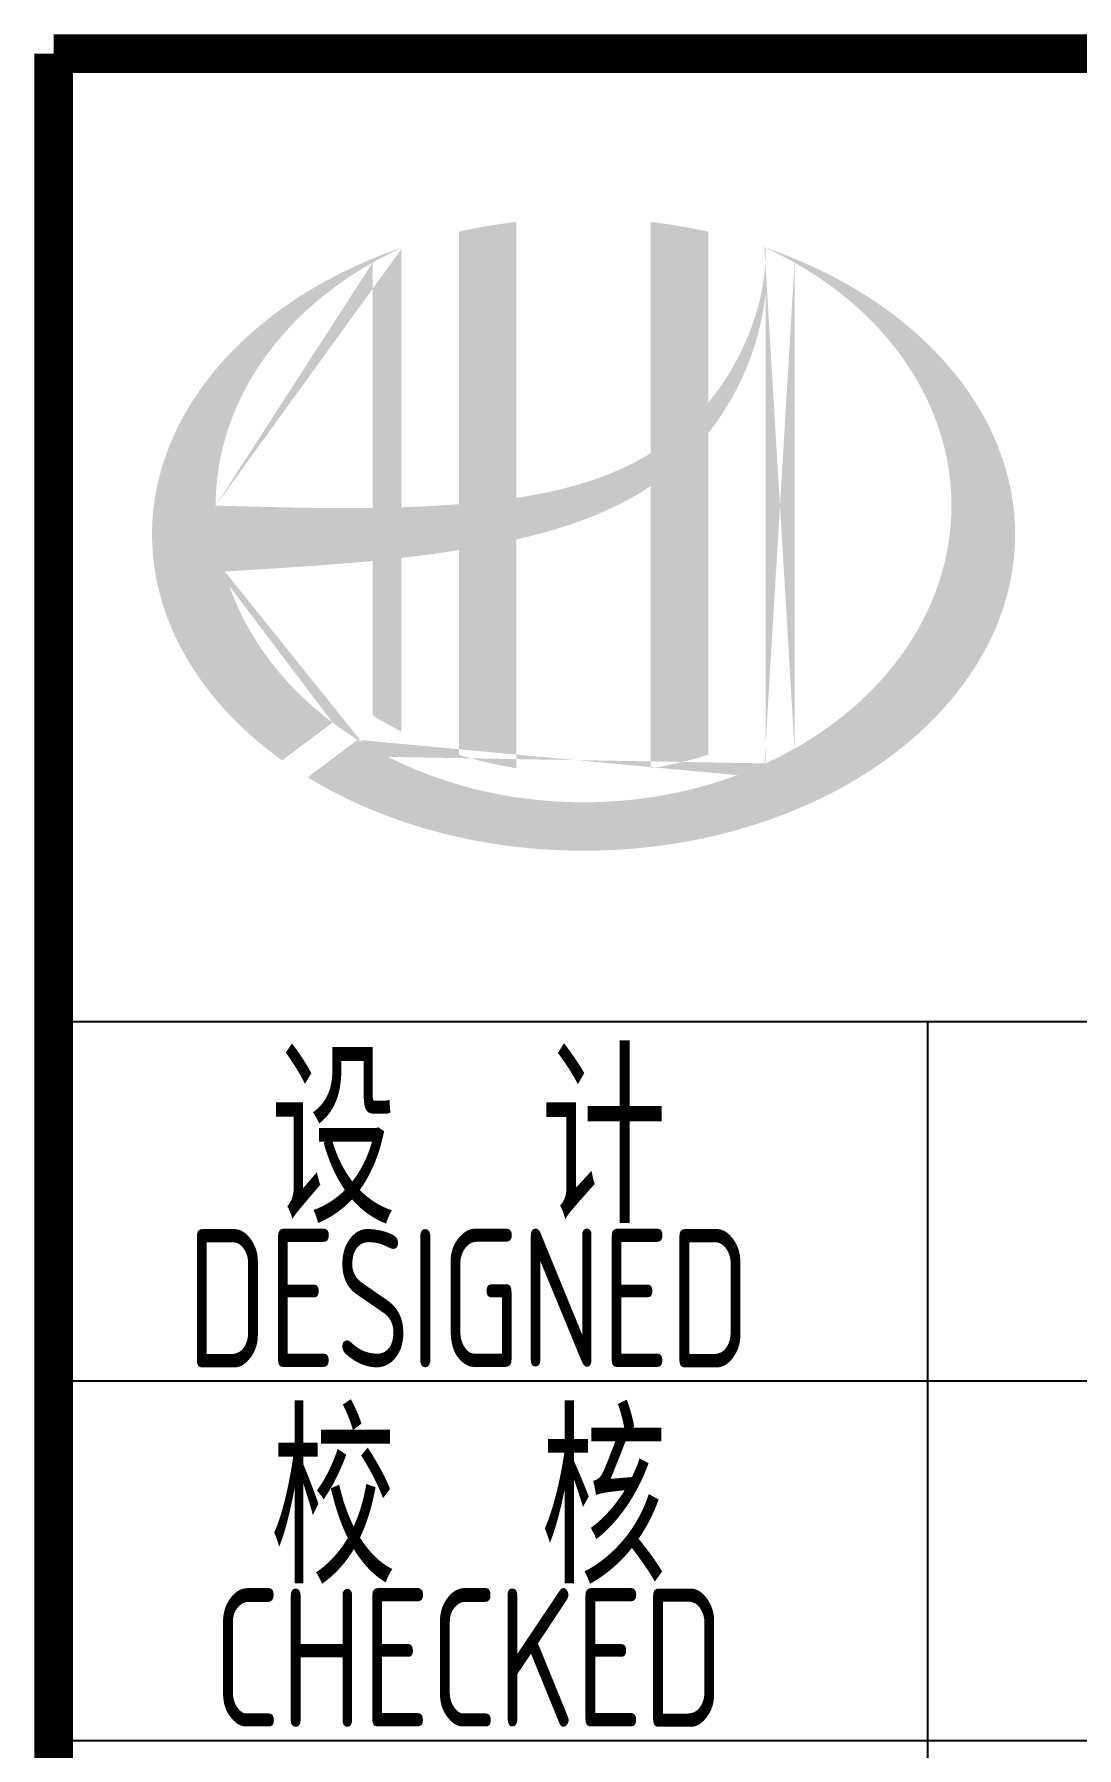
# Model space of a CAD drawing. Extents: x 5188914 to 7068445, y -542675 to 2032183.
# Drawn here: x 5234272 to 5236156, y -492979 to -489881 of the extents above; entities that cross this region are included whole.
import ezdxf
from ezdxf.enums import TextEntityAlignment as Align

# ---------------------------------------------------------------- set-up
doc = ezdxf.new("R2010")
doc.units = 0
doc.header["$LTSCALE"] = 1000
doc.header["$MEASUREMENT"] = 0
doc.layers.get('0').update_dxf_attribs({"linetype": 'CONTINUOUS'})
doc.styles.add('AHD', font='sceie.shx', dxfattribs={"width": 0.7, "bigfont": 'sceic.shx'})

msp = doc.modelspace()

# ---------------------------------------------------------------- hatches: boundary and pattern name
h = msp.add_hatch(color=256)
edge = h.paths.add_edge_path()
edge.add_spline(control_points=[(5235143.7, -490794.2), (5235149.8, -490792.8), (5235155.9, -490791.4), (5235205, -490779.5), (5235247.6, -490766.5), (5235322.6, -490735.4), (5235355.5, -490718.4), (5235386.4, -490697.8)], knot_values=[61.629012, 61.629012, 61.629012, 61.629012, 63.330431, 63.330431, 75.353634, 75.353634, 85.398649, 85.398649, 85.398649, 85.398649], degree=3, periodic=0)
edge.add_line((5235386.4, -490697.8), (5235386.4, -491208.1))
edge.add_spline(control_points=[(5235386.4, -491208.1), (5235403.5, -491205.3), (5235420.6, -491202), (5235455.3, -491193.9), (5235473, -491189.1), (5235490.4, -491183.6)], knot_values=[4.908456, 4.908456, 4.908456, 4.908456, 4.992821, 4.992821, 5.083034, 5.083034, 5.083034, 5.083034], degree=3, periodic=0)
edge.add_line((5235490.4, -491183.6), (5235490.4, -490602.2))
edge.add_spline(control_points=[(5235490.4, -490602.2), (5235499, -490591.3), (5235507.2, -490579.9), (5235533.3, -490540.3), (5235549, -490510.3), (5235578.2, -490437.5), (5235589.4, -490393.7), (5235594.1, -490348.4), (5235594.3, -490347.1), (5235594.4, -490345.9)], knot_values=[97.991744, 97.991744, 97.991744, 97.991744, 101.64219, 101.64219, 110.337975, 110.337975, 121.934322, 121.934322, 122.270691, 122.270691, 122.270691, 122.270691], degree=3, periodic=0)
edge.add_line((5235594.4, -490345.9), (5235594.4, -490275.4))
edge.add_spline(control_points=[(5235594.4, -490275.4), (5235594.3, -490283.1), (5235593.9, -490290.8), (5235593.4, -490298.5)], knot_values=[126.194075, 126.194075, 126.194075, 126.194075, 128.396762, 128.396762, 128.396762, 128.396762], degree=3, periodic=0)
edge.add_spline(control_points=[(5235593.4, -490298.5), (5235592.9, -490304.7), (5235592.3, -490310.9), (5235591.5, -490317.1)], knot_values=[124.417049, 124.417049, 124.417049, 124.417049, 126.194075, 126.194075, 126.194075, 126.194075], degree=3, periodic=0)
edge.add_spline(control_points=[(5235591.5, -490317.1), (5235590.4, -490326.2), (5235588.9, -490335.3), (5235587.1, -490344.4)], knot_values=[121.80529, 121.80529, 121.80529, 121.80529, 124.417049, 124.417049, 124.417049, 124.417049], degree=3, periodic=0)
edge.add_spline(control_points=[(5235587.1, -490344.4), (5235584.7, -490356.6), (5235581.8, -490368.7), (5235578.3, -490380.7)], knot_values=[118.31574, 118.31574, 118.31574, 118.31574, 121.80529, 121.80529, 121.80529, 121.80529], degree=3, periodic=0)
edge.add_spline(control_points=[(5235578.3, -490380.7), (5235574.8, -490392.8), (5235570.7, -490404.9), (5235566.2, -490416.7)], knot_values=[114.795988, 114.795988, 114.795988, 114.795988, 118.31574, 118.31574, 118.31574, 118.31574], degree=3, periodic=0)
edge.add_spline(control_points=[(5235566.2, -490416.7), (5235561.7, -490428.4), (5235556.7, -490439.9), (5235551.3, -490451.3)], knot_values=[111.329641, 111.329641, 111.329641, 111.329641, 114.795988, 114.795988, 114.795988, 114.795988], degree=3, periodic=0)
edge.add_spline(control_points=[(5235551.3, -490451.3), (5235545.8, -490462.8), (5235539.8, -490474.2), (5235533.3, -490485.3)], knot_values=[107.79529, 107.79529, 107.79529, 107.79529, 111.329641, 111.329641, 111.329641, 111.329641], degree=3, periodic=0)
edge.add_spline(control_points=[(5235533.3, -490485.3), (5235527, -490496.1), (5235520.3, -490506.6), (5235513.2, -490516.9)], knot_values=[104.343579, 104.343579, 104.343579, 104.343579, 107.79529, 107.79529, 107.79529, 107.79529], degree=3, periodic=0)
edge.add_spline(control_points=[(5235513.2, -490516.9), (5235506, -490527.3), (5235498.3, -490537.3), (5235490.4, -490547)], knot_values=[100.8507, 100.8507, 100.8507, 100.8507, 104.343579, 104.343579, 104.343579, 104.343579], degree=3, periodic=0)
edge.add_line((5235490.4, -490547), (5235490.4, -490237.8))
edge.add_spline(control_points=[(5235490.4, -490237.8), (5235456.3, -490230.2), (5235421.5, -490224.3), (5235386.4, -490220.2)], knot_values=[4.423999, 4.423999, 4.423999, 4.423999, 4.558741, 4.558741, 4.558741, 4.558741], degree=3, periodic=0)
edge.add_line((5235386.4, -490220.2), (5235386.4, -490638.4))
edge.add_spline(control_points=[(5235386.4, -490638.4), (5235314.4, -490682.9), (5235230.2, -490706.1), (5235143.7, -490719.2)], knot_values=[63.246215, 63.246215, 63.246215, 63.246215, 87.689124, 87.689124, 87.689124, 87.689124], degree=3, periodic=0)
edge.add_line((5235143.7, -490719.2), (5235143.7, -490220.2))
edge.add_spline(control_points=[(5235143.7, -490220.2), (5235108.5, -490224.3), (5235073.8, -490230.2), (5235039.7, -490237.8)], knot_values=[4.866038, 4.866038, 4.866038, 4.866038, 5.000777, 5.000777, 5.000777, 5.000777], degree=3, periodic=0)
edge.add_line((5235039.7, -490237.8), (5235039.7, -490730.6))
edge.add_spline(control_points=[(5235039.7, -490730.6), (5235038, -490730.7), (5235003.1, -490733.4), (5234968.5, -490735.1), (5234935.7, -490736.1)], knot_values=[43.657356, 43.657356, 43.657356, 43.657356, 44.134253, 53.497092, 53.497092, 53.497092, 53.497092], degree=3, periodic=0)
edge.add_line((5234935.7, -490736.1), (5234935.7, -490267))
edge.add_spline(control_points=[(5234935.7, -490267), (5234918.7, -490272.9), (5234901.9, -490279.2), (5234885.5, -490285.9)], knot_values=[5.14157, 5.14157, 5.14157, 5.14157, 5.212921, 5.212921, 5.212921, 5.212921], degree=3, periodic=0)
edge.add_spline(control_points=[(5234885.5, -490285.9), (5234878.6, -490288.7), (5234871.8, -490291.6), (5234839.5, -490305.8), (5234815, -490318.1), (5234791.5, -490331.3)], knot_values=[5.212921, 5.212921, 5.212921, 5.212921, 5.24296, 5.24296, 5.355623, 5.355623, 5.355623, 5.355623], degree=3, periodic=0)
edge.add_spline(control_points=[(5234791.5, -490331.3), (5234776.6, -490339.6), (5234762.2, -490348.4), (5234748.2, -490357.5)], knot_values=[5.355623, 5.355623, 5.355623, 5.355623, 5.426974, 5.426974, 5.426974, 5.426974], degree=3, periodic=0)
edge.add_spline(control_points=[(5234748.2, -490357.5), (5234740.8, -490362.3), (5234733.5, -490367.2), (5234720, -490376.7), (5234713.8, -490381.2), (5234707.6, -490385.8)], knot_values=[5.426974, 5.426974, 5.426974, 5.426974, 5.464765, 5.464765, 5.498325, 5.498325, 5.498325, 5.498325], degree=3, periodic=0)
edge.add_spline(control_points=[(5234707.6, -490385.8), (5234681.6, -490405.4), (5234657.5, -490426.3), (5234635.6, -490448.2)], knot_values=[5.498325, 5.498325, 5.498325, 5.498325, 5.641027, 5.641027, 5.641027, 5.641027], degree=3, periodic=0)
edge.add_spline(control_points=[(5234635.6, -490448.2), (5234628.6, -490455.2), (5234621.9, -490462.3), (5234601.4, -490484.9), (5234588.5, -490500.8), (5234576.7, -490517)], knot_values=[5.641027, 5.641027, 5.641027, 5.641027, 5.686569, 5.686569, 5.783729, 5.783729, 5.783729, 5.783729], degree=3, periodic=0)
edge.add_spline(control_points=[(5234576.7, -490517), (5234561.6, -490537.7), (5234548.3, -490559.1), (5234535.2, -490584.1), (5234533.6, -490587.3), (5234532, -490590.4)], knot_values=[5.783729, 5.783729, 5.783729, 5.783729, 5.908374, 5.908374, 5.92643, 5.92643, 5.92643, 5.92643], degree=3, periodic=0)
edge.add_spline(control_points=[(5234532, -490590.4), (5234519.5, -490615.6), (5234509.5, -490641.2), (5234502, -490667.2)], knot_values=[5.92643, 5.92643, 5.92643, 5.92643, 6.069132, 6.069132, 6.069132, 6.069132], degree=3, periodic=0)
edge.add_spline(control_points=[(5234502, -490667.2), (5234498.8, -490678.3), (5234496, -490689.4), (5234490.6, -490715.6), (5234488.4, -490730.6), (5234486.9, -490745.7)], knot_values=[6.069132, 6.069132, 6.069132, 6.069132, 6.130179, 6.130179, 6.211834, 6.211834, 6.211834, 6.211834], degree=3, periodic=0)
edge.add_spline(control_points=[(5234486.9, -490745.7), (5234485.7, -490758.8), (5234485, -490772), (5234485, -490785.2)], knot_values=[6.211834, 6.211834, 6.211834, 6.211834, 6.283185, 6.283185, 6.283185, 6.283185], degree=3, periodic=0)
edge.add_spline(control_points=[(5234485, -490785.2), (5234485, -490794.6), (5234485.4, -490803.9), (5234486, -490813.2)], knot_values=[6.283185, 6.283185, 6.283185, 6.283185, 6.333655, 6.333655, 6.333655, 6.333655], degree=3, periodic=0)
edge.add_spline(control_points=[(5234486, -490813.2), (5234487.2, -490831.9), (5234489.8, -490850.5), (5234493.5, -490869)], knot_values=[6.333655, 6.333655, 6.333655, 6.333655, 6.434594, 6.434594, 6.434594, 6.434594], degree=3, periodic=0)
edge.add_spline(control_points=[(5234493.5, -490869), (5234493.8, -490870.2), (5234494, -490871.4), (5234498, -490889.9), (5234502.7, -490907.1), (5234508.6, -490924.1)], knot_values=[6.434594, 6.434594, 6.434594, 6.434594, 6.441278, 6.441278, 6.535532, 6.535532, 6.535532, 6.535532], degree=3, periodic=0)
edge.add_spline(control_points=[(5234508.6, -490924.1), (5234514.8, -490942.4), (5234522.4, -490960.4), (5234531.1, -490978.2)], knot_values=[6.535532, 6.535532, 6.535532, 6.535532, 6.636471, 6.636471, 6.636471, 6.636471], degree=3, periodic=0)
edge.add_spline(control_points=[(5234531.1, -490978.2), (5234533.3, -490982.7), (5234535.6, -490987.1), (5234544.9, -491004.8), (5234552.6, -491017.8), (5234561, -491030.7)], knot_values=[6.636471, 6.636471, 6.636471, 6.636471, 6.661894, 6.661894, 6.73741, 6.73741, 6.73741, 6.73741], degree=3, periodic=0)
edge.add_spline(control_points=[(5234561, -491030.7), (5234572.2, -491047.8), (5234584.5, -491064.6), (5234598.1, -491081)], knot_values=[6.73741, 6.73741, 6.73741, 6.73741, 6.838349, 6.838349, 6.838349, 6.838349], degree=3, periodic=0)
edge.add_spline(control_points=[(5234598.1, -491081), (5234604, -491088.2), (5234610.1, -491095.2), (5234624.7, -491111.2), (5234633.2, -491120), (5234642.1, -491128.6)], knot_values=[6.838349, 6.838349, 6.838349, 6.838349, 6.88251, 6.88251, 6.939288, 6.939288, 6.939288, 6.939288], degree=3, periodic=0)
edge.add_spline(control_points=[(5234642.1, -491128.6), (5234657.9, -491144), (5234674.7, -491158.8), (5234692.6, -491173)], knot_values=[6.939288, 6.939288, 6.939288, 6.939288, 7.040227, 7.040227, 7.040227, 7.040227], degree=3, periodic=0)
edge.add_spline(control_points=[(5234692.6, -491173), (5234701.6, -491180.1), (5234710.8, -491187.1), (5234720.2, -491193.9)], knot_values=[7.040227, 7.040227, 7.040227, 7.040227, 7.090696, 7.090696, 7.090696, 7.090696], degree=3, periodic=0)
edge.add_line((5234720.2, -491193.9), (5234811.4, -491125.5))
edge.add_ellipse((5235265, -490733.2), major_axis=(665, 0), ratio=0.806676, start_angle=192.819, end_angle=226.9853, ccw=False)
edge.add_spline(control_points=[(5234616.6, -490852.3), (5234640.6, -490850.8), (5234664.7, -490849.3), (5234753.4, -490843.8), (5234818.2, -490839.5), (5234883.7, -490833.2)], knot_values=[11.398263, 11.398263, 11.398263, 11.398263, 18.40729, 18.40729, 37.18094, 37.18094, 37.18094, 37.18094], degree=3, periodic=0)
edge.add_line((5234883.7, -490833.2), (5234883.7, -491112.2))
edge.add_spline(control_points=[(5234883.7, -491112.2), (5234887.3, -491114.5), (5234890.9, -491116.7), (5234907.8, -491126.9), (5234921.6, -491134.4), (5234935.7, -491141.6)], knot_values=[4.049945, 4.049945, 4.049945, 4.049945, 4.072021, 4.072021, 4.153257, 4.153257, 4.153257, 4.153257], degree=3, periodic=0)
edge.add_line((5234935.7, -491141.6), (5234935.7, -490827.7))
edge.add_spline(control_points=[(5234935.7, -490827.7), (5234967.9, -490824), (5235000.3, -490819.8), (5235035.1, -490814.4), (5235037.4, -490814.1), (5235039.7, -490813.7)], knot_values=[42.135009, 42.135009, 42.135009, 42.135009, 51.307228, 51.307228, 51.948574, 51.948574, 51.948574, 51.948574], degree=3, periodic=0)
edge.add_line((5235039.7, -490813.7), (5235039.7, -491183.7))
edge.add_spline(control_points=[(5235039.7, -491183.7), (5235073.3, -491194.2), (5235108.2, -491202.4), (5235143.7, -491208.1)], knot_values=[4.34174, 4.34174, 4.34174, 4.34174, 4.516316, 4.516316, 4.516316, 4.516316], degree=3, periodic=0)
edge.add_line((5235143.7, -491208.1), (5235143.7, -490794.2))
edge = h.paths.add_edge_path(flags=16)
edge.add_ellipse((5235265, -490733.2), major_axis=(665, 0), ratio=0.806676, start_angle=124.9875, end_angle=179.999, ccw=False)
edge.add_line((5234883.7, -490293.7), (5234883.7, -490737.3))
edge.add_spline(control_points=[(5234883.7, -490737.3), (5234788.4, -490738.6), (5234694.4, -490735.6), (5234600, -490733.2)], knot_values=[11.27373, 11.27373, 11.27373, 11.27373, 38.687513, 38.687513, 38.687513, 38.687513], degree=3, periodic=0)
edge = h.paths.add_edge_path()
edge.add_spline(control_points=[(5234766.2, -491224.4), (5234797.3, -491243.4), (5234830.4, -491260.6), (5234915, -491297.9), (5234968.3, -491315.7), (5235079, -491342.3), (5235136.5, -491351), (5235252.6, -491358.8), (5235311.3, -491357.8), (5235426.9, -491346.4), (5235483.7, -491335.8), (5235592.8, -491305.8), (5235644.9, -491286.2), (5235741.8, -491239.4), (5235786.6, -491212), (5235866.5, -491151.1), (5235901.7, -491117.5), (5235961, -491046), (5235985.2, -491008.1), (5236021.5, -490930), (5236033.8, -490889.8), (5236046.4, -490808.6), (5236046.7, -490767.6), (5236035.2, -490686.2), (5236023.4, -490645.6), (5235987.8, -490566.9), (5235964, -490528.7), (5235905.2, -490456.5), (5235870.1, -490422.6), (5235790.3, -490360.9), (5235745.6, -490333.2), (5235664.4, -490293.5), (5235630, -490279.3), (5235594.4, -490267)], knot_values=[0.886421, 0.886421, 0.886421, 0.886421, 1.040557, 1.040557, 1.261172, 1.261172, 1.481788, 1.481788, 1.702404, 1.702404, 1.92302, 1.92302, 2.143636, 2.143636, 2.364252, 2.364252, 2.584868, 2.584868, 2.805484, 2.805484, 3.026099, 3.026099, 3.246715, 3.246715, 3.46852, 3.46852, 3.690325, 3.690325, 3.91213, 3.91213, 4.133935, 4.133935, 4.283209, 4.283209, 4.283209, 4.283209], degree=3, periodic=0)
edge.add_line((5235594.4, -490267), (5235594.4, -490267.1))
edge.add_spline(control_points=[(5235594.4, -490267.2), (5235594.4, -490269.9), (5235594.4, -490272.7), (5235594.4, -490275.4)], knot_values=[128.396762, 128.396762, 128.396762, 128.396762, 129.192193, 129.192193, 129.192193, 129.192193], degree=3, periodic=0)
edge.add_line((5235594.4, -490275.4), (5235594.4, -491199.3))
edge.add_ellipse((5235265, -490733.2), major_axis=(665, 0), ratio=0.806676, start_angle=232.1054, end_angle=299.6833, ccw=False)
edge.add_line((5234856.6, -491156.6), (5234766.2, -491224.4))
edge = h.paths.add_edge_path(flags=16)
edge.add_ellipse((5235265, -490733.2), major_axis=(665, 0), ratio=0.806676, start_angle=304.9875, end_angle=415.0121, ccw=False)
edge.add_line((5235646.4, -491172.7), (5235646.4, -490293.7))

# ---------------------------------------------------------------- linework, layer by layer
for p, q in [((5234307.2, -491665.9), (5245307.2, -491665.9)), ((5235887.2, -494915.9), (5235887.2, -491665.9)), ((5235887.2, -494915.9), (5235887.2, -491665.9)), ((5235887.2, -494915.9), (5235887.2, -491665.9)), ((5234307.2, -492315.9), (5239807.2, -492315.9)), ((5234307.2, -492965.9), (5239807.2, -492965.9))]:
    msp.add_line(p, q)
at = {"const_width": 70}
for points in [[(5252307.2, -489915.9), (5234307.2, -489915.9)], [(5234307.2, -489915.9), (5234307.2, -495915.9)]]:
    msp.add_lwpolyline(points, dxfattribs=at)

# ---------------------------------------------------------------- texts
at = {"style": 'AHD', "width": 0.8}
for s, height, p in [('设  计', 300, (5235057.2, -491865.9)), ('设  计', 300, (5235057.2, -491865.9)), ('DESIGNED', 250, (5235057.2, -492165.9)), ('DESIGNED', 250, (5235057.2, -492165.9)), ('校  核', 300, (5235057.2, -492515.9)), ('校  核', 300, (5235057.2, -492515.9)), ('CHECKED', 250, (5235057.2, -492815.9)), ('CHECKED', 250, (5235057.2, -492815.9))]:
    msp.add_text(s, height=height, dxfattribs=at).set_placement(p, align=Align.MIDDLE)

doc.saveas('drawing.dxf')
